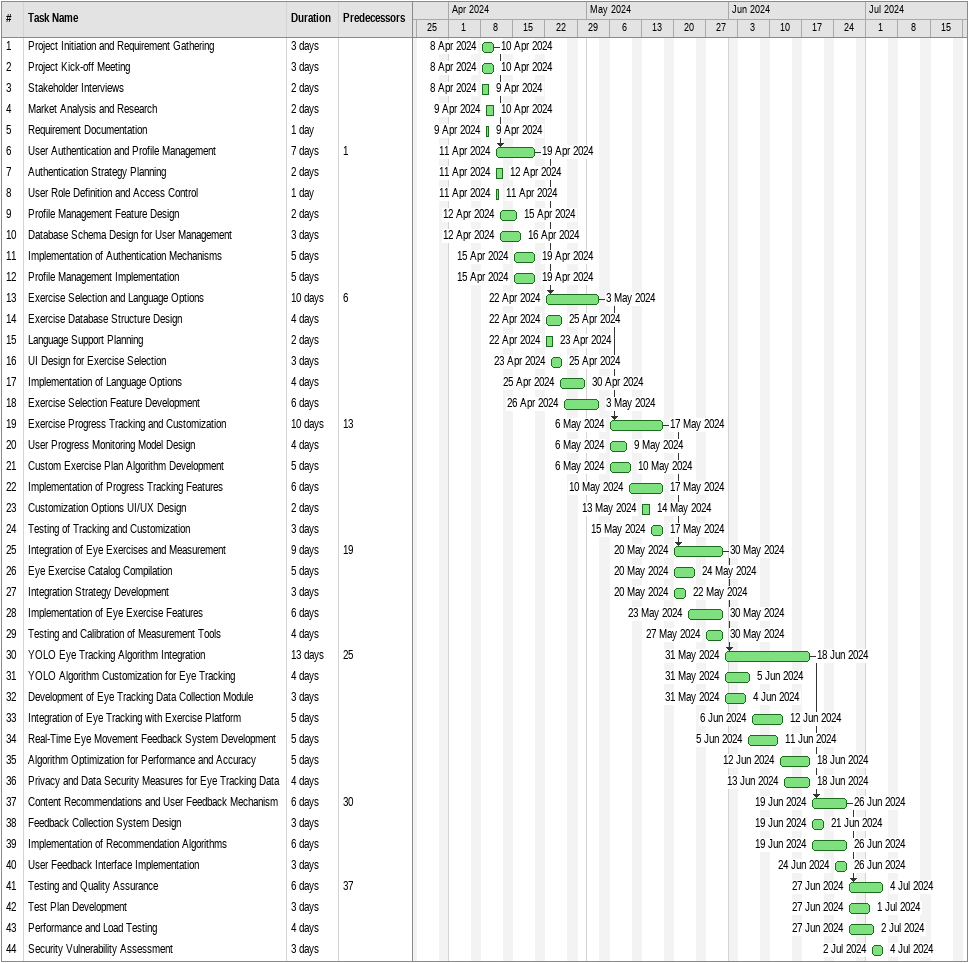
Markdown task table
| ID | Task | Duration | Start | Finish | Predecessors |
|---|---|---|---|---|---|
| 1 | Project Initiation and Requirement Gathering | 3d | 2024-04-08 | 2024-04-10 |  |
| 2 | Project Kick-off Meeting | 3d | 2024-04-08 | 2024-04-10 |  |
| 3 | Stakeholder Interviews | 2d | 2024-04-08 | 2024-04-09 |  |
| 4 | Market Analysis and Research | 2d | 2024-04-09 | 2024-04-10 |  |
| 5 | Requirement Documentation | 1d | 2024-04-09 | 2024-04-09 |  |
| 6 | User Authentication and Profile Management | 7d | 2024-04-11 | 2024-04-19 | 1 |
| 7 | Authentication Strategy Planning | 2d | 2024-04-11 | 2024-04-12 |  |
| 8 | User Role Definition and Access Control | 1d | 2024-04-11 | 2024-04-11 |  |
| 9 | Profile Management Feature Design | 2d | 2024-04-12 | 2024-04-15 |  |
| 10 | Database Schema Design for User Management | 3d | 2024-04-12 | 2024-04-16 |  |
| 11 | Implementation of Authentication Mechanisms | 5d | 2024-04-15 | 2024-04-19 |  |
| 12 | Profile Management Implementation | 5d | 2024-04-15 | 2024-04-19 |  |
| 13 | Exercise Selection and Language Options | 10d | 2024-04-22 | 2024-05-03 | 6 |
| 14 | Exercise Database Structure Design | 4d | 2024-04-22 | 2024-04-25 |  |
| 15 | Language Support Planning | 2d | 2024-04-22 | 2024-04-23 |  |
| 16 | UI Design for Exercise Selection | 3d | 2024-04-23 | 2024-04-25 |  |
| 17 | Implementation of Language Options | 4d | 2024-04-25 | 2024-04-30 |  |
| 18 | Exercise Selection Feature Development | 6d | 2024-04-26 | 2024-05-03 |  |
| 19 | Exercise Progress Tracking and Customization | 10d | 2024-05-06 | 2024-05-17 | 13 |
| 20 | User Progress Monitoring Model Design | 4d | 2024-05-06 | 2024-05-09 |  |
| 21 | Custom Exercise Plan Algorithm Development | 5d | 2024-05-06 | 2024-05-10 |  |
| 22 | Implementation of Progress Tracking Features | 6d | 2024-05-10 | 2024-05-17 |  |
| 23 | Customization Options UI/UX Design | 2d | 2024-05-13 | 2024-05-14 |  |
| 24 | Testing of Tracking and Customization | 3d | 2024-05-15 | 2024-05-17 |  |
| 25 | Integration of Eye Exercises and Measurement | 9d | 2024-05-20 | 2024-05-30 | 19 |
| 26 | Eye Exercise Catalog Compilation | 5d | 2024-05-20 | 2024-05-24 |  |
| 27 | Integration Strategy Development | 3d | 2024-05-20 | 2024-05-22 |  |
| 28 | Implementation of Eye Exercise Features | 6d | 2024-05-23 | 2024-05-30 |  |
| 29 | Testing and Calibration of Measurement Tools | 4d | 2024-05-27 | 2024-05-30 |  |
| 30 | YOLO Eye Tracking Algorithm Integration | 13d | 2024-05-31 | 2024-06-18 | 25 |
| 31 | YOLO Algorithm Customization for Eye Tracking | 4d | 2024-05-31 | 2024-06-05 |  |
| 32 | Development of Eye Tracking Data Collection Module | 3d | 2024-05-31 | 2024-06-04 |  |
| 33 | Integration of Eye Tracking with Exercise Platform | 5d | 2024-06-06 | 2024-06-12 |  |
| 34 | Real-Time Eye Movement Feedback System Development | 5d | 2024-06-05 | 2024-06-11 |  |
| 35 | Algorithm Optimization for Performance and Accuracy | 5d | 2024-06-12 | 2024-06-18 |  |
| 36 | Privacy and Data Security Measures for Eye Tracking Data | 4d | 2024-06-13 | 2024-06-18 |  |
| 37 | Content Recommendations and User Feedback Mechanism | 6d | 2024-06-19 | 2024-06-26 | 30 |
| 38 | Feedback Collection System Design | 3d | 2024-06-19 | 2024-06-21 |  |
| 39 | Implementation of Recommendation Algorithms | 6d | 2024-06-19 | 2024-06-26 |  |
| 40 | User Feedback Interface Implementation | 3d | 2024-06-24 | 2024-06-26 |  |
| 41 | Testing and Quality Assurance | 6d | 2024-06-27 | 2024-07-04 | 37 |
| 42 | Test Plan Development | 3d | 2024-06-27 | 2024-07-01 |  |
| 43 | Performance and Load Testing | 4d | 2024-06-27 | 2024-07-02 |  |
| 44 | Security Vulnerability Assessment | 3d | 2024-07-02 | 2024-07-04 |  |
